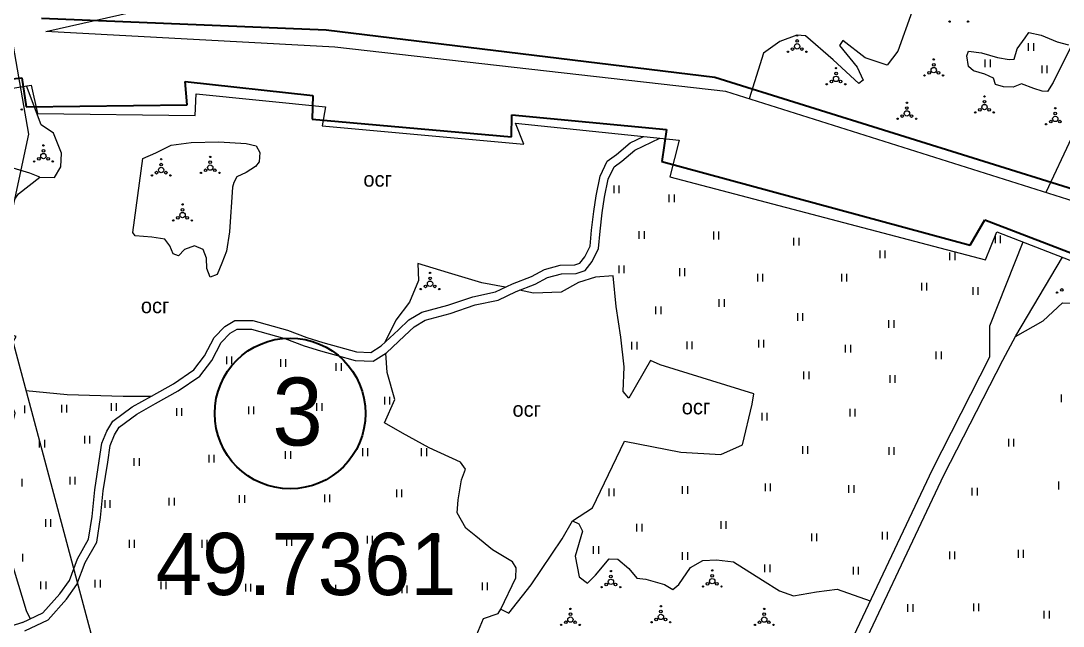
# Model space of a CAD drawing. Header units: millimetres. Extents: x 1378883 to 1389511, y 5662980 to 5673292.
# Drawn here: x 1381079.8 to 1381566.8, y 5669590.8 to 5669873.6 of the extents above; entities that cross this region are included whole.
import ezdxf
from ezdxf.enums import TextEntityAlignment as Align

# ---------------------------------------------------------------- set-up
doc = ezdxf.new("R2010")
doc.units = ezdxf.units.MM
doc.layers.add('_5Інше', color=252, linetype='Continuous', lineweight=25)
for name, color, linetype in [('N-raion', 1, 'Continuous'), ('вулиці', 7, 'Continuous'), ('ВулНазва', 7, 'Continuous'), ('залізниця', 7, 'Continuous'), ('КартаСкан', 252, 'Continuous'), ('район', 6, 'Continuous')]:
    doc.layers.add(name, color=color, linetype=linetype)
doc.layers.get('ВулНазва').off()
picture_1 = doc.add_image_def('image1.tif', size_in_pixel=(29607, 29619))

# ---------------------------------------------------------------- blocks, each defined once
blk = doc.blocks.new('ЧорнаПрибер')
at = {"layer": '_5Інше', "color": 160}
blk.add_lwpolyline([(46908, 26521), (46729, 26555), (46617, 26592), (46612, 26575), (46520, 26580), (46376, 26657), (45778.71, 26738), (45774, 26640), (45661, 26516), (45578, 26392), (45454, 26425), (45376, 26410), (45187, 26388), (45161, 26472), (45092, 26519), (45016, 26517), (44938, 26604), (44308, 26925), (44144, 27538), (44159, 27607), (44144, 27692), (44004, 27740), (43276, 27823)], dxfattribs=at)
blk = doc.blocks.new('ЛвЗд')
at = {"layer": '_5Інше', "color": 204, "linetype": 'Continuous'}
for points in [[(44166.957, 27661), (44500.676, 27734.365)], [(44301.977, 27653.003), (44166.957, 27661)], [(44484.405, 27631.143), (44301.977, 27653.003)], [(44027, 27615), (44160, 27636)], [(44160, 27636), (44162.803, 27622.695)], [(44236.51, 27621.365), (44236.999, 27631.498)], [(44236.999, 27631.498), (44297.355, 27625.112)], [(44649.912, 27577.828), (44484.405, 27631.143)], [(44162.803, 27622.695), (44236.51, 27621.365)], [(44297.355, 27625.112), (44295.758, 27616.281)], [(44295.758, 27616.281), (44389.972, 27607.118)], [(44389.972, 27607.118), (44386.188, 27616.982)], [(44386.188, 27616.982), (44462.492, 27608.569)], [(44462.492, 27608.569), (44458.077, 27591.413)], [(44458.077, 27591.413), (44605.279, 27551.823)], [(44605.279, 27551.823), (44610.67, 27564.91)], [(44610.67, 27564.91), (44730.889, 27517.403)]]:
    blk.add_lwpolyline(points, dxfattribs=at)

msp = doc.modelspace()

# ---------------------------------------------------------------- linework, layer by layer
at = {"layer": 'N-raion', "color": 1, "lineweight": 35}
msp.add_circle((1381205.61, 5669690.22), 35.2, dxfattribs=at)
at = {"layer": 'вулиці', "color": 7}
for p, q in [((1381550.64, 5669859.64), (1381550.64, 5669863.24)), ((1381553.04, 5669859.64), (1381553.04, 5669863.24)), ((1381530.37, 5669851.92), (1381530.37, 5669855.52)), ((1381532.77, 5669851.92), (1381532.77, 5669855.52)), ((1381556.91, 5669849.21), (1381556.91, 5669852.81)), ((1381559.31, 5669849.21), (1381559.31, 5669852.81)), ((1381357.02, 5669793.11), (1381357.02, 5669796.71)), ((1381359.42, 5669793.11), (1381359.42, 5669796.71)), ((1381382.75, 5669788.95), (1381382.75, 5669792.55)), ((1381385.15, 5669788.95), (1381385.15, 5669792.55)), ((1381368.72, 5669771.81), (1381368.72, 5669775.41)), ((1381371.12, 5669771.81), (1381371.12, 5669775.41)), ((1381403.55, 5669771.55), (1381403.55, 5669775.15)), ((1381405.95, 5669771.55), (1381405.95, 5669775.15)), ((1381535.19, 5669769.74), (1381535.19, 5669773.34)), ((1381537.59, 5669769.74), (1381537.59, 5669773.34)), ((1381440.98, 5669768.69), (1381440.98, 5669772.29)), ((1381443.38, 5669768.69), (1381443.38, 5669772.29)), ((1381481.28, 5669762.72), (1381481.28, 5669766.32)), ((1381483.68, 5669762.72), (1381483.68, 5669766.32)), ((1381513.91, 5669761.78), (1381513.91, 5669765.38)), ((1381516.31, 5669761.78), (1381516.31, 5669765.38)), ((1381359.36, 5669755.71), (1381359.36, 5669759.31)), ((1381361.76, 5669755.71), (1381361.76, 5669759.31)), ((1381387.69, 5669754.41), (1381387.69, 5669758.01)), ((1381390.09, 5669754.41), (1381390.09, 5669758.01)), ((1381424.09, 5669751.81), (1381424.09, 5669755.41)), ((1381426.49, 5669751.81), (1381426.49, 5669755.41)), ((1381463.34, 5669751.81), (1381463.34, 5669755.41)), ((1381465.74, 5669751.81), (1381465.74, 5669755.41)), ((1381500.77, 5669747.66), (1381500.77, 5669751.26)), ((1381503.17, 5669747.66), (1381503.17, 5669751.26)), ((1381524.69, 5669745.58), (1381524.69, 5669749.18)), ((1381527.09, 5669745.58), (1381527.09, 5669749.18)), ((1381376.5, 5669736.64), (1381376.5, 5669740.24)), ((1381378.9, 5669736.64), (1381378.9, 5669740.24)), ((1381406.13, 5669740.02), (1381406.13, 5669743.62)), ((1381408.53, 5669740.02), (1381408.53, 5669743.62)), ((1381442.79, 5669733.53), (1381442.79, 5669737.13)), ((1381445.19, 5669733.53), (1381445.19, 5669737.13)), ((1381485.42, 5669730.15), (1381485.42, 5669733.75)), ((1381487.82, 5669730.15), (1381487.82, 5669733.75)), ((1381424.59, 5669721.06), (1381424.59, 5669724.66)), ((1381426.99, 5669721.06), (1381426.99, 5669724.66)), ((1381365.32, 5669720.02), (1381365.32, 5669723.62)), ((1381367.72, 5669720.02), (1381367.72, 5669723.62)), ((1381391.06, 5669720.28), (1381391.06, 5669723.88)), ((1381393.46, 5669720.28), (1381393.46, 5669723.88)), ((1381465.14, 5669718.72), (1381465.14, 5669722.32)), ((1381467.54, 5669718.72), (1381467.54, 5669722.32)), ((1381176.01, 5669713.22), (1381176.01, 5669716.82)), ((1381178.41, 5669713.22), (1381178.41, 5669716.82)), ((1381201.2, 5669711.94), (1381201.2, 5669715.54)), ((1381203.6, 5669711.94), (1381203.6, 5669715.54)), ((1381507.52, 5669715.6), (1381507.52, 5669719.2)), ((1381509.92, 5669715.6), (1381509.92, 5669719.2)), ((1381227.17, 5669710.14), (1381227.17, 5669713.74)), ((1381229.57, 5669710.14), (1381229.57, 5669713.74)), ((1381445.65, 5669706.25), (1381445.65, 5669709.85)), ((1381448.05, 5669706.25), (1381448.05, 5669709.85)), ((1381485.94, 5669704.44), (1381485.94, 5669708.04)), ((1381488.34, 5669704.44), (1381488.34, 5669708.04)), ((1381249.8, 5669694.39), (1381249.8, 5669697.99)), ((1381252.2, 5669694.39), (1381252.2, 5669697.99)), ((1381565.95, 5669695.45), (1381565.95, 5669699.05)), ((1381081.65, 5669690.31), (1381081.65, 5669693.91)), ((1381098.95, 5669690.69), (1381098.95, 5669694.29)), ((1381101.35, 5669690.69), (1381101.35, 5669694.29)), ((1381122.14, 5669691.47), (1381122.14, 5669695.07)), ((1381124.54, 5669691.47), (1381124.54, 5669695.07)), ((1381152.61, 5669689.08), (1381152.61, 5669692.68)), ((1381155.01, 5669689.08), (1381155.01, 5669692.68)), ((1381186.29, 5669689.85), (1381186.29, 5669693.45)), ((1381188.69, 5669689.85), (1381188.69, 5669693.45)), ((1381218.17, 5669691.39), (1381218.17, 5669694.99)), ((1381220.57, 5669691.39), (1381220.57, 5669694.99)), ((1381467.24, 5669688.76), (1381467.24, 5669692.36)), ((1381469.64, 5669688.76), (1381469.64, 5669692.36)), ((1381426.17, 5669686.94), (1381426.17, 5669690.54)), ((1381428.57, 5669686.94), (1381428.57, 5669690.54)), ((1381088.58, 5669674.26), (1381088.58, 5669677.86)), ((1381090.98, 5669674.26), (1381090.98, 5669677.86)), ((1381109.7, 5669676.2), (1381109.7, 5669679.8)), ((1381112.1, 5669676.2), (1381112.1, 5669679.8)), ((1381541.38, 5669674.76), (1381541.38, 5669678.36)), ((1381543.78, 5669674.76), (1381543.78, 5669678.36)), ((1381203.52, 5669669.05), (1381203.52, 5669672.65)), ((1381205.92, 5669669.05), (1381205.92, 5669672.65)), ((1381239.51, 5669670.33), (1381239.51, 5669673.93)), ((1381241.91, 5669670.33), (1381241.91, 5669673.93)), ((1381267.06, 5669670.32), (1381267.06, 5669673.92)), ((1381269.46, 5669670.32), (1381269.46, 5669673.92)), ((1381445.14, 5669671.35), (1381445.14, 5669674.95)), ((1381447.54, 5669671.35), (1381447.54, 5669674.95)), ((1381485.44, 5669670.83), (1381485.44, 5669674.43)), ((1381487.84, 5669670.83), (1381487.84, 5669674.43)), ((1381132.81, 5669665.71), (1381132.81, 5669669.31)), ((1381135.21, 5669665.71), (1381135.21, 5669669.31)), ((1381167.78, 5669667.25), (1381167.78, 5669670.85)), ((1381170.18, 5669667.25), (1381170.18, 5669670.85)), ((1381080.4, 5669656.02), (1381080.4, 5669659.62)), ((1381102.84, 5669657.04), (1381102.84, 5669660.64)), ((1381105.24, 5669657.04), (1381105.24, 5669660.64)), ((1381427.73, 5669653.95), (1381427.73, 5669657.55)), ((1381430.13, 5669653.95), (1381430.13, 5669657.55)), ((1381466.72, 5669653.17), (1381466.72, 5669656.77)), ((1381469.12, 5669653.17), (1381469.12, 5669656.77)), ((1381564.81, 5669654.75), (1381564.81, 5669658.35)), ((1381181.98, 5669648.48), (1381181.98, 5669652.08)), ((1381184.38, 5669648.48), (1381184.38, 5669652.08)), ((1381221.79, 5669648.7), (1381221.79, 5669652.3)), ((1381224.19, 5669648.7), (1381224.19, 5669652.3)), ((1381255.48, 5669651.1), (1381255.48, 5669654.7)), ((1381257.88, 5669651.1), (1381257.88, 5669654.7)), ((1381354.68, 5669651.62), (1381354.68, 5669655.22)), ((1381357.08, 5669651.62), (1381357.08, 5669655.22)), ((1381388.99, 5669652.65), (1381388.99, 5669656.25)), ((1381391.39, 5669652.65), (1381391.39, 5669656.25)), ((1381524.31, 5669651.93), (1381524.31, 5669655.53)), ((1381526.71, 5669651.93), (1381526.71, 5669655.53)), ((1381119.2, 5669646.08), (1381119.2, 5669649.68)), ((1381121.6, 5669646.08), (1381121.6, 5669649.68)), ((1381149.17, 5669647.17), (1381149.17, 5669650.77)), ((1381151.57, 5669647.17), (1381151.57, 5669650.77)), ((1381091.44, 5669637.29), (1381091.44, 5669640.89)), ((1381093.84, 5669637.29), (1381093.84, 5669640.89)), ((1381367.68, 5669634.99), (1381367.68, 5669638.59)), ((1381370.08, 5669634.99), (1381370.08, 5669638.59)), ((1381406.93, 5669636.29), (1381406.93, 5669639.89)), ((1381409.33, 5669636.29), (1381409.33, 5669639.89)), ((1381241.7, 5669629.47), (1381241.7, 5669633.07)), ((1381244.1, 5669629.47), (1381244.1, 5669633.07)), ((1381272.76, 5669630.13), (1381272.76, 5669633.73)), ((1381275.16, 5669630.13), (1381275.16, 5669633.73)), ((1381449.3, 5669630.58), (1381449.3, 5669634.18)), ((1381451.7, 5669630.58), (1381451.7, 5669634.18)), ((1381482.32, 5669631.36), (1381482.32, 5669634.96)), ((1381484.72, 5669631.36), (1381484.72, 5669634.96)), ((1381130.57, 5669627.5), (1381130.57, 5669631.1)), ((1381132.97, 5669627.5), (1381132.97, 5669631.1)), ((1381164.48, 5669627.5), (1381164.48, 5669631.1)), ((1381166.88, 5669627.5), (1381166.88, 5669631.1)), ((1381204.07, 5669628.38), (1381204.07, 5669631.98)), ((1381206.47, 5669628.38), (1381206.47, 5669631.98)), ((1381347.4, 5669624.6), (1381347.4, 5669628.2)), ((1381349.8, 5669624.6), (1381349.8, 5669628.2)), ((1381080.66, 5669621.09), (1381080.66, 5669624.69)), ((1381388.99, 5669621.75), (1381388.99, 5669625.35)), ((1381391.39, 5669621.75), (1381391.39, 5669625.35)), ((1381513.85, 5669622.15), (1381513.85, 5669625.75)), ((1381516.25, 5669622.15), (1381516.25, 5669625.75)), ((1381545.93, 5669622.83), (1381545.93, 5669626.43)), ((1381548.33, 5669622.83), (1381548.33, 5669626.43)), ((1381427.47, 5669616.03), (1381427.47, 5669619.63)), ((1381429.87, 5669616.03), (1381429.87, 5669619.63)), ((1381468.8, 5669614.99), (1381468.8, 5669618.59)), ((1381471.2, 5669614.99), (1381471.2, 5669618.59)), ((1381089.16, 5669608.17), (1381089.16, 5669611.77)), ((1381091.56, 5669608.17), (1381091.56, 5669611.77)), ((1381114.55, 5669608.85), (1381114.55, 5669612.45)), ((1381116.95, 5669608.85), (1381116.95, 5669612.45)), ((1381145.36, 5669608.06), (1381145.36, 5669611.66)), ((1381147.76, 5669608.06), (1381147.76, 5669611.66)), ((1381184.86, 5669607.08), (1381184.86, 5669610.68)), ((1381187.26, 5669607.08), (1381187.26, 5669610.68)), ((1381224.55, 5669606.49), (1381224.55, 5669610.09)), ((1381226.95, 5669606.49), (1381226.95, 5669610.09)), ((1381257.97, 5669606.29), (1381257.97, 5669609.89)), ((1381260.37, 5669606.29), (1381260.37, 5669609.89)), ((1381295.49, 5669607.68), (1381295.49, 5669611.28)), ((1381297.89, 5669607.68), (1381297.89, 5669611.28)), ((1381494.28, 5669597.59), (1381494.28, 5669601.19)), ((1381496.68, 5669597.59), (1381496.68, 5669601.19)), ((1381525, 5669597.82), (1381525, 5669601.42)), ((1381527.4, 5669597.82), (1381527.4, 5669601.42)), ((1381557.99, 5669594.41), (1381557.99, 5669598.01)), ((1381560.39, 5669594.41), (1381560.39, 5669598.01))]:
    msp.add_line(p, q, dxfattribs=at)
at = {"layer": 'вулиці', "color": 7, "lineweight": -2}
for points in [[(1381554.02, 5669953.46), (1381539.35, 5669941.53), (1381530.38, 5669929.79), (1381521.73, 5669923.44), (1381512.6, 5669913.17), (1381505.42, 5669904.54), (1381496.28, 5669878.2), (1381489.59, 5669859.46), (1381484.53, 5669852.94), (1381474.26, 5669856.37), (1381463.82, 5669864.51), (1381462.24, 5669862.17), (1381470.49, 5669851.92), (1381473.42, 5669845.87), (1381471.4, 5669844.41), (1381459.31, 5669855.4), (1381446.47, 5669866.57), (1381442.37, 5669867), (1381434.38, 5669864), (1381426.86, 5669858.51), (1381420.12, 5669837.14)], [(1381604.22, 5669870.78), (1381589.54, 5669862.9), (1381581.78, 5669853.03), (1381579.66, 5669840.81), (1381573.54, 5669829.06), (1381570.72, 5669818.95), (1381558.69, 5669793.4)], [(1381570.09, 5669860.86), (1381562.15, 5669844.75), (1381559.42, 5669840.61), (1381557.05, 5669840.85), (1381553.14, 5669842.03), (1381547.33, 5669844.16), (1381543.42, 5669842.62), (1381538.92, 5669842.86), (1381535.12, 5669843.92), (1381534.29, 5669846.89), (1381530.26, 5669848.66), (1381524.93, 5669850.2), (1381522.56, 5669852.33), (1381521.85, 5669857.3), (1381522.56, 5669859.44), (1381528.6, 5669858.61), (1381536.07, 5669856.48), (1381541.64, 5669855.53), (1381543.9, 5669855.65), (1381545.32, 5669860.62), (1381548.99, 5669865.71), (1381550.77, 5669868.2), (1381556.46, 5669866.9), (1381563.93, 5669863.82), (1381569.26, 5669862.4)], [(1381322.26, 5669297.47), (1381346.06, 5669348.92), (1381386.93, 5669433.68), (1381458.18, 5669563.58), (1381505.67, 5669663.99), (1381532.57, 5669716.59), (1381532.53, 5669731.18), (1381548.07, 5669770.35)], [(1381336.84, 5669314.7), (1381351.48, 5669346.36), (1381392.27, 5669430.93), (1381463.53, 5669560.85), (1381511.06, 5669661.34), (1381538.57, 5669715.15), (1381544.62, 5669726.45), (1381566.46, 5669763.2)], [(1381544.46, 5669726.14), (1381557.41, 5669733.43), (1381566.44, 5669741.9), (1381577.39, 5669741.63), (1381586.33, 5669720.21)], [(1381082.12, 5669700.92), (1381101.46, 5669699.09), (1381127.63, 5669698.3), (1381140.8, 5669698.32)], [(1381073.15, 5669628.56), (1381082.27, 5669598.18), (1381084.14, 5669594.22)]]:
    msp.add_lwpolyline(points, dxfattribs=at)
at = {"layer": 'вулиці', "color": 7}
for points in [[(1381088.69, 5669800.57), (1381095.59, 5669800.41), (1381098.44, 5669805.45), (1381098.78, 5669811.83), (1381095.08, 5669821.23), (1381089.36, 5669825.1), (1381082.44, 5669843.19)], [(1381080.63, 5669592.57), (1381090.04, 5669597), (1381098.02, 5669605.98), (1381102.46, 5669612.22), (1381106.26, 5669622.35), (1381111.44, 5669631.45), (1381113.07, 5669642.12), (1381114.34, 5669654.52), (1381116.42, 5669668.05), (1381117.69, 5669676.38), (1381120.05, 5669681.99), (1381122.76, 5669686.6), (1381131.83, 5669693.26), (1381140.8, 5669698.32), (1381151.12, 5669704.11), (1381160.56, 5669710.58), (1381165.63, 5669717.18), (1381170.16, 5669725.69), (1381175.14, 5669730.85), (1381179.76, 5669733.65), (1381188.18, 5669733.56), (1381204.43, 5669729.06), (1381213.49, 5669725.62), (1381220.92, 5669723.36), (1381228.16, 5669721.28), (1381236.58, 5669718.93), (1381243.38, 5669718.66), (1381248.18, 5669721.73), (1381256.28, 5669729.35), (1381261.08, 5669733.88), (1381267.15, 5669737.5), (1381279.28, 5669740.75), (1381291, 5669744.76), (1381301.6, 5669747.02), (1381309.57, 5669750.82), (1381318.35, 5669754.26), (1381324.42, 5669757.52), (1381331.79, 5669759.44), (1381338.58, 5669759.62), (1381341.03, 5669760.44), (1381343.38, 5669763.42), (1381345.83, 5669768.31), (1381346.46, 5669775.82), (1381347.46, 5669784.53), (1381348.55, 5669791.95), (1381350.46, 5669801.03), (1381353.81, 5669808.09), (1381358.06, 5669811.25), (1381364.49, 5669816.68), (1381370.72, 5669819.64)], [(1381081.65, 5669588.63), (1381092.49, 5669593.72), (1381101.16, 5669603.48), (1381106.02, 5669610.33), (1381109.9, 5669620.65), (1381115.28, 5669630.11), (1381117.04, 5669641.62), (1381118.31, 5669654.01), (1381120.38, 5669667.45), (1381121.57, 5669675.29), (1381123.63, 5669680.19), (1381125.79, 5669683.86), (1381134.01, 5669689.89), (1381142.76, 5669694.84), (1381153.23, 5669700.71), (1381163.35, 5669707.64), (1381169.01, 5669715.01), (1381173.43, 5669723.31), (1381177.66, 5669727.69), (1381180.86, 5669729.64), (1381187.62, 5669729.57), (1381203.19, 5669725.26), (1381212.2, 5669721.84), (1381219.78, 5669719.53), (1381227.07, 5669717.43), (1381235.96, 5669714.95), (1381244.48, 5669714.61), (1381250.65, 5669718.57), (1381259.02, 5669726.44), (1381263.5, 5669730.67), (1381268.72, 5669733.78), (1381280.45, 5669736.92), (1381292.07, 5669740.9), (1381302.89, 5669743.21), (1381311.16, 5669747.15), (1381320.03, 5669750.62), (1381325.89, 5669753.77), (1381332.36, 5669755.46), (1381339.28, 5669755.64), (1381343.43, 5669757.02), (1381346.78, 5669761.27), (1381349.75, 5669767.21), (1381350.44, 5669775.42), (1381351.43, 5669784.01), (1381352.49, 5669791.25), (1381354.27, 5669799.74), (1381356.99, 5669805.47), (1381360.55, 5669808.12), (1381366.68, 5669813.29), (1381378.36, 5669818.85)], [(1381136.8, 5669809.26), (1381142.86, 5669811.9), (1381150.02, 5669815.53), (1381159.37, 5669816.74), (1381172.37, 5669817.18), (1381185.14, 5669816.3), (1381189.76, 5669815.31), (1381191.52, 5669812.12), (1381191.08, 5669807.83), (1381189.43, 5669805.52), (1381185.14, 5669802.77), (1381180.73, 5669800.79), (1381179.3, 5669798.16), (1381178.64, 5669795.85), (1381177.22, 5669775), (1381175.9, 5669766.09), (1381173.7, 5669760.37), (1381171.5, 5669755.2), (1381168.31, 5669753.88), (1381166.65, 5669757.95), (1381166.54, 5669762.79), (1381165, 5669766.86), (1381160.93, 5669768.51), (1381156.3, 5669766.75), (1381153.44, 5669763.78), (1381151.02, 5669764.77), (1381149.37, 5669768.51), (1381147.06, 5669771.59), (1381141, 5669772.58), (1381133.29, 5669773.24), (1381132.08, 5669774.78), (1381136.8, 5669809.26)], [(1381058.99, 5669674.61), (1381069.17, 5669676.7), (1381075.3, 5669682.53), (1381077.1, 5669690.3), (1381073.21, 5669699.72), (1381069.32, 5669704.8), (1381070.36, 5669711.61), (1381073.05, 5669718.19), (1381077.69, 5669726.11), (1381067.96, 5669729.1), (1381059.73, 5669734.18), (1381055.39, 5669740.76), (1381060.93, 5669757.87), (1381063.92, 5669771.03), (1381066.62, 5669778.05), (1381073.65, 5669785.68), (1381078.75, 5669792.78), (1381088.69, 5669800.57), (1381083.98, 5669802.42), (1381067.17, 5669807.46), (1381057.25, 5669813)], [(1381306.1, 5669749.17), (1381295.13, 5669751.18), (1381279.61, 5669755.94), (1381265.21, 5669760.23), (1381265.67, 5669752.27), (1381261.38, 5669742.17), (1381254.95, 5669733.75), (1381249.91, 5669723.36)], [(1381337.52, 5669640.1), (1381346.86, 5669646.07), (1381361.9, 5669677.25), (1381388.22, 5669672.18), (1381406.83, 5669671.05), (1381417.02, 5669675.59), (1381421.53, 5669694.55), (1381422.28, 5669699.43), (1381378.48, 5669712.96), (1381374.04, 5669715), (1381363.93, 5669697.4), (1381361.17, 5669700.46), (1381361.63, 5669711.94), (1381360.1, 5669725.87), (1381357.95, 5669740.16), (1381356.57, 5669754.55), (1381348.3, 5669753.94), (1381340.33, 5669751.34), (1381332.21, 5669746.9), (1381319.34, 5669746.44), (1381312.85, 5669747.81)], [(1381292.86, 5669586.87), (1381295.98, 5669594.38), (1381302.82, 5669596.82), (1381304.09, 5669598.77), (1381311.03, 5669613.38), (1381311.23, 5669618.06), (1381309.47, 5669620.89), (1381300.19, 5669626.45), (1381292.38, 5669632.89), (1381287.77, 5669636.64), (1381283.67, 5669643.86), (1381284.06, 5669649.91), (1381285.62, 5669659.18), (1381287.48, 5669664.15), (1381285.22, 5669667.52), (1381270.57, 5669674.16), (1381258.17, 5669681.08), (1381249.67, 5669685.77), (1381254.46, 5669696.69), (1381250.99, 5669709.28), (1381250.34, 5669718.37)], [(1381304.09, 5669598.77), (1381307.85, 5669596.96), (1381318.27, 5669610.14), (1381332.75, 5669631.71), (1381337.52, 5669640.1), (1381340.56, 5669638.65), (1381342.15, 5669635.18), (1381338.83, 5669623.48), (1381340.71, 5669613.94), (1381344.61, 5669610.9), (1381348.23, 5669614.66), (1381354.74, 5669622.32), (1381358.79, 5669622.18), (1381363.85, 5669617.84), (1381367.61, 5669613.22), (1381371.81, 5669612.78), (1381380.49, 5669610.33), (1381384.4, 5669608.01), (1381387.29, 5669610.33), (1381392.71, 5669618.22), (1381398.49, 5669621.55), (1381404.86, 5669621.84), (1381412.81, 5669620.97), (1381426.27, 5669612.3), (1381434.23, 5669607.38), (1381440.74, 5669605.07), (1381451.59, 5669606.95), (1381461.13, 5669608.11), (1381476.69, 5669602.7)], [(1381080.63, 5669592.57), (1381063.99, 5669587.23), (1381056.88, 5669580.12), (1381047.99, 5669570.73), (1381043.54, 5669565.72), (1381034.43, 5669563.65), (1381023.33, 5669565.78), (1381008.86, 5669572.1), (1380995.62, 5669580.17), (1380982.06, 5669584.32), (1380970.4, 5669585.54), (1380960.18, 5669587), (1380950.62, 5669590.29), (1380933.77, 5669595.12)]]:
    msp.add_lwpolyline(points, dxfattribs=at)
for centre, radius in [((1381513.72, 5669873.26), 0.312), ((1381522.38, 5669873.26), 0.312), ((1381442.52, 5669866.72), 0.312), ((1381440.35, 5669860.47), 0.625), ((1381442.52, 5669861.72), 1.25), ((1381442.52, 5669864.22), 0.625), ((1381444.68, 5669860.47), 0.625), ((1381438.19, 5669859.22), 0.312), ((1381446.85, 5669859.22), 0.312), ((1381460.67, 5669851.52), 0.312), ((1381506.34, 5669850.61), 1.25), ((1381506.34, 5669853.11), 0.625), ((1381506.34, 5669855.61), 0.312), ((1381460.67, 5669846.52), 1.25), ((1381460.67, 5669849.02), 0.625), ((1381502.01, 5669848.11), 0.312), ((1381504.17, 5669849.36), 0.625), ((1381508.5, 5669849.36), 0.625), ((1381510.67, 5669848.11), 0.312), ((1381456.34, 5669844.02), 0.312), ((1381458.5, 5669845.27), 0.625), ((1381462.83, 5669845.27), 0.625), ((1381465, 5669844.02), 0.312), ((1381530.05, 5669838.35), 0.312), ((1381080.22, 5669832.21), 0.312), ((1381493.79, 5669832.9), 0.625), ((1381493.79, 5669835.4), 0.312), ((1381527.88, 5669832.1), 0.625), ((1381530.05, 5669833.35), 1.25), ((1381530.05, 5669835.85), 0.625), ((1381532.21, 5669832.1), 0.625), ((1381563.13, 5669832.8), 0.312), ((1381489.46, 5669827.9), 0.312), ((1381491.62, 5669829.15), 0.625), ((1381493.79, 5669830.4), 1.25), ((1381495.95, 5669829.15), 0.625), ((1381498.12, 5669827.9), 0.312), ((1381525.72, 5669830.85), 0.312), ((1381534.38, 5669830.85), 0.312), ((1381560.97, 5669826.55), 0.625), ((1381563.13, 5669827.8), 1.25), ((1381563.13, 5669830.3), 0.625), ((1381565.3, 5669826.55), 0.625), ((1381558.8, 5669825.3), 0.312), ((1381090.35, 5669812.95), 0.625), ((1381090.35, 5669815.45), 0.312), ((1381086.02, 5669807.95), 0.312), ((1381088.19, 5669809.2), 0.625), ((1381090.35, 5669810.45), 1.25), ((1381092.52, 5669809.2), 0.625), ((1381094.68, 5669807.95), 0.312), ((1381145.37, 5669808.95), 0.312), ((1381168.29, 5669807.56), 0.625), ((1381168.29, 5669810.06), 0.312), ((1381143.2, 5669802.7), 0.625), ((1381145.37, 5669803.95), 1.25), ((1381145.37, 5669806.45), 0.625), ((1381147.53, 5669802.7), 0.625), ((1381163.96, 5669802.56), 0.312), ((1381166.13, 5669803.81), 0.625), ((1381168.29, 5669805.06), 1.25), ((1381170.46, 5669803.81), 0.625), ((1381172.62, 5669802.56), 0.312), ((1381141.04, 5669801.45), 0.312), ((1381149.7, 5669801.45), 0.312), ((1381155.35, 5669787.89), 0.312), ((1381155.35, 5669782.89), 1.25), ((1381155.35, 5669785.39), 0.625), ((1381151.02, 5669780.39), 0.312), ((1381153.19, 5669781.64), 0.625), ((1381157.52, 5669781.64), 0.625), ((1381159.68, 5669780.39), 0.312), ((1381270.98, 5669753.33), 0.625), ((1381270.98, 5669755.83), 0.312), ((1381268.82, 5669749.58), 0.625), ((1381270.98, 5669750.83), 1.25), ((1381273.15, 5669749.58), 0.625), ((1381266.65, 5669748.33), 0.312), ((1381275.31, 5669748.33), 0.312), ((1381563.97, 5669746.66), 0.312), ((1381566.13, 5669747.91), 0.625), ((1381355.5, 5669611.55), 1.25), ((1381355.5, 5669614.05), 0.625), ((1381355.5, 5669616.55), 0.312), ((1381402.82, 5669611.87), 1.25), ((1381402.82, 5669614.37), 0.625), ((1381402.82, 5669616.87), 0.312), ((1381351.17, 5669609.05), 0.312), ((1381353.33, 5669610.3), 0.625), ((1381357.66, 5669610.3), 0.625), ((1381359.83, 5669609.05), 0.312), ((1381398.49, 5669609.37), 0.312), ((1381400.66, 5669610.62), 0.625), ((1381404.99, 5669610.62), 0.625), ((1381407.15, 5669609.37), 0.312), ((1381336.57, 5669598.9), 0.312), ((1381378.85, 5669597.66), 0.625), ((1381378.85, 5669600.16), 0.312), ((1381427.12, 5669598.9), 0.312), ((1381334.4, 5669592.65), 0.625), ((1381336.57, 5669593.9), 1.25), ((1381336.57, 5669596.4), 0.625), ((1381338.73, 5669592.65), 0.625), ((1381376.68, 5669593.91), 0.625), ((1381378.85, 5669595.16), 1.25), ((1381381.01, 5669593.91), 0.625), ((1381424.95, 5669592.65), 0.625), ((1381427.12, 5669593.9), 1.25), ((1381427.12, 5669596.4), 0.625), ((1381429.28, 5669592.65), 0.625), ((1381332.24, 5669591.4), 0.312), ((1381340.9, 5669591.4), 0.312), ((1381374.52, 5669592.66), 0.312), ((1381383.18, 5669592.66), 0.312), ((1381422.79, 5669591.4), 0.312), ((1381431.45, 5669591.4), 0.312)]:
    msp.add_circle(centre, radius, dxfattribs=at)
at = {"layer": 'район', "color": 6, "lineweight": 35}
for p, q in [((1381222.42, 5669869.27), (1381089.41, 5669874.66)), ((1381404.11, 5669847.14), (1381222.42, 5669869.27)), ((1381059.18, 5669844.8), (1381080.28, 5669847.05)), ((1381080.28, 5669847.05), (1381082.31, 5669833.48)), ((1381571.62, 5669794.81), (1381404.11, 5669847.14)), ((1381157.54, 5669834.41), (1381156.54, 5669845.28)), ((1381156.54, 5669845.28), (1381216.25, 5669838.73)), ((1381216.25, 5669838.73), (1381215.87, 5669827.71)), ((1381082.31, 5669833.48), (1381157.54, 5669834.41)), ((1381215.87, 5669827.71), (1381309.01, 5669819.45)), ((1381309.01, 5669819.45), (1381309.17, 5669829.76)), ((1381309.17, 5669829.76), (1381381.54, 5669822.79)), ((1381381.54, 5669822.79), (1381379.35, 5669807.85)), ((1381379.35, 5669807.85), (1381523.4, 5669768.85)), ((1381523.4, 5669768.85), (1381530.17, 5669780.61)), ((1381530.17, 5669780.61), (1381651.39, 5669734.08))]:
    msp.add_line(p, q, dxfattribs=at)

# ---------------------------------------------------------------- block references
at = {"layer": 'ВулНазва', "color": 7, "lineweight": 9, "rotation": 0.3369352804470327}
msp.add_blockref('ЛвЗд', (1337087.97, 5641948.35), dxfattribs=at)
at = {"layer": 'залізниця'}
msp.add_blockref('ЧорнаПрибер', (1336924.52, 5642213.76), dxfattribs=at)

# ---------------------------------------------------------------- texts
at = {"layer": 'N-raion', "color": 1, "lineweight": 35}
msp.add_text('3', height=31.73, dxfattribs=at).set_placement((1381197.31, 5669675.23))
msp.add_text('49.7361', height=29.053, dxfattribs=at).set_placement((1381213.11, 5669605.37), align=Align.CENTER)
at = {"layer": 'вулиці', "color": 7}
for p in [(1381239.85, 5669796.17), (1381135.88, 5669737.05), (1381309.51, 5669688.7), (1381388.6, 5669689.8)]:
    msp.add_text('осг', height=7, dxfattribs=at).set_placement(p)

# ---------------------------------------------------------------- pictures from other files: only their frames are drawn
at = {"layer": 'КартаСкан'}
image = msp.add_image(picture_1, insert=(1378952.03, 5663192.31), size_in_units=(10026.9, 10030.97), rotation=0.395435, dxfattribs=at)
image.dxf.flags = 15

doc.saveas('drawing.dxf')
